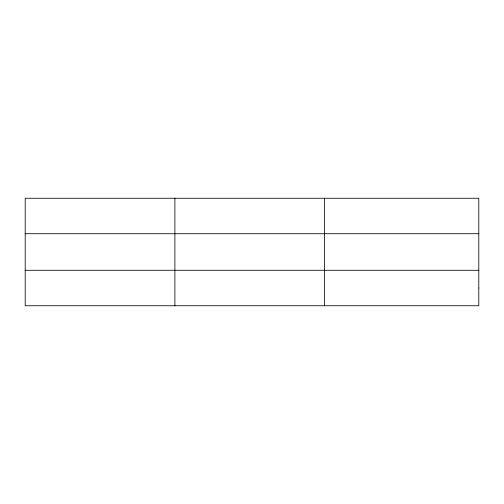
<?xml version="1.0" encoding="UTF-8"?>
<svg xmlns="http://www.w3.org/2000/svg" width="504" height="504" viewBox="0 0 504 504"><rect width="100%" height="100%" fill="white"/><g stroke="black" fill="none" stroke-linecap="round" stroke-linejoin="round"><path stroke-width="0.76" d="M174.888 305.745L174.888 198.255M324.576 305.745L324.576 198.255M25.2 233.724L478.8 233.724M25.2 270.276L478.8 270.276M478.8 288.011L478.8 305.745L25.2 305.745L25.2 198.255L478.8 198.255L478.8 288.011"/></g></svg>
